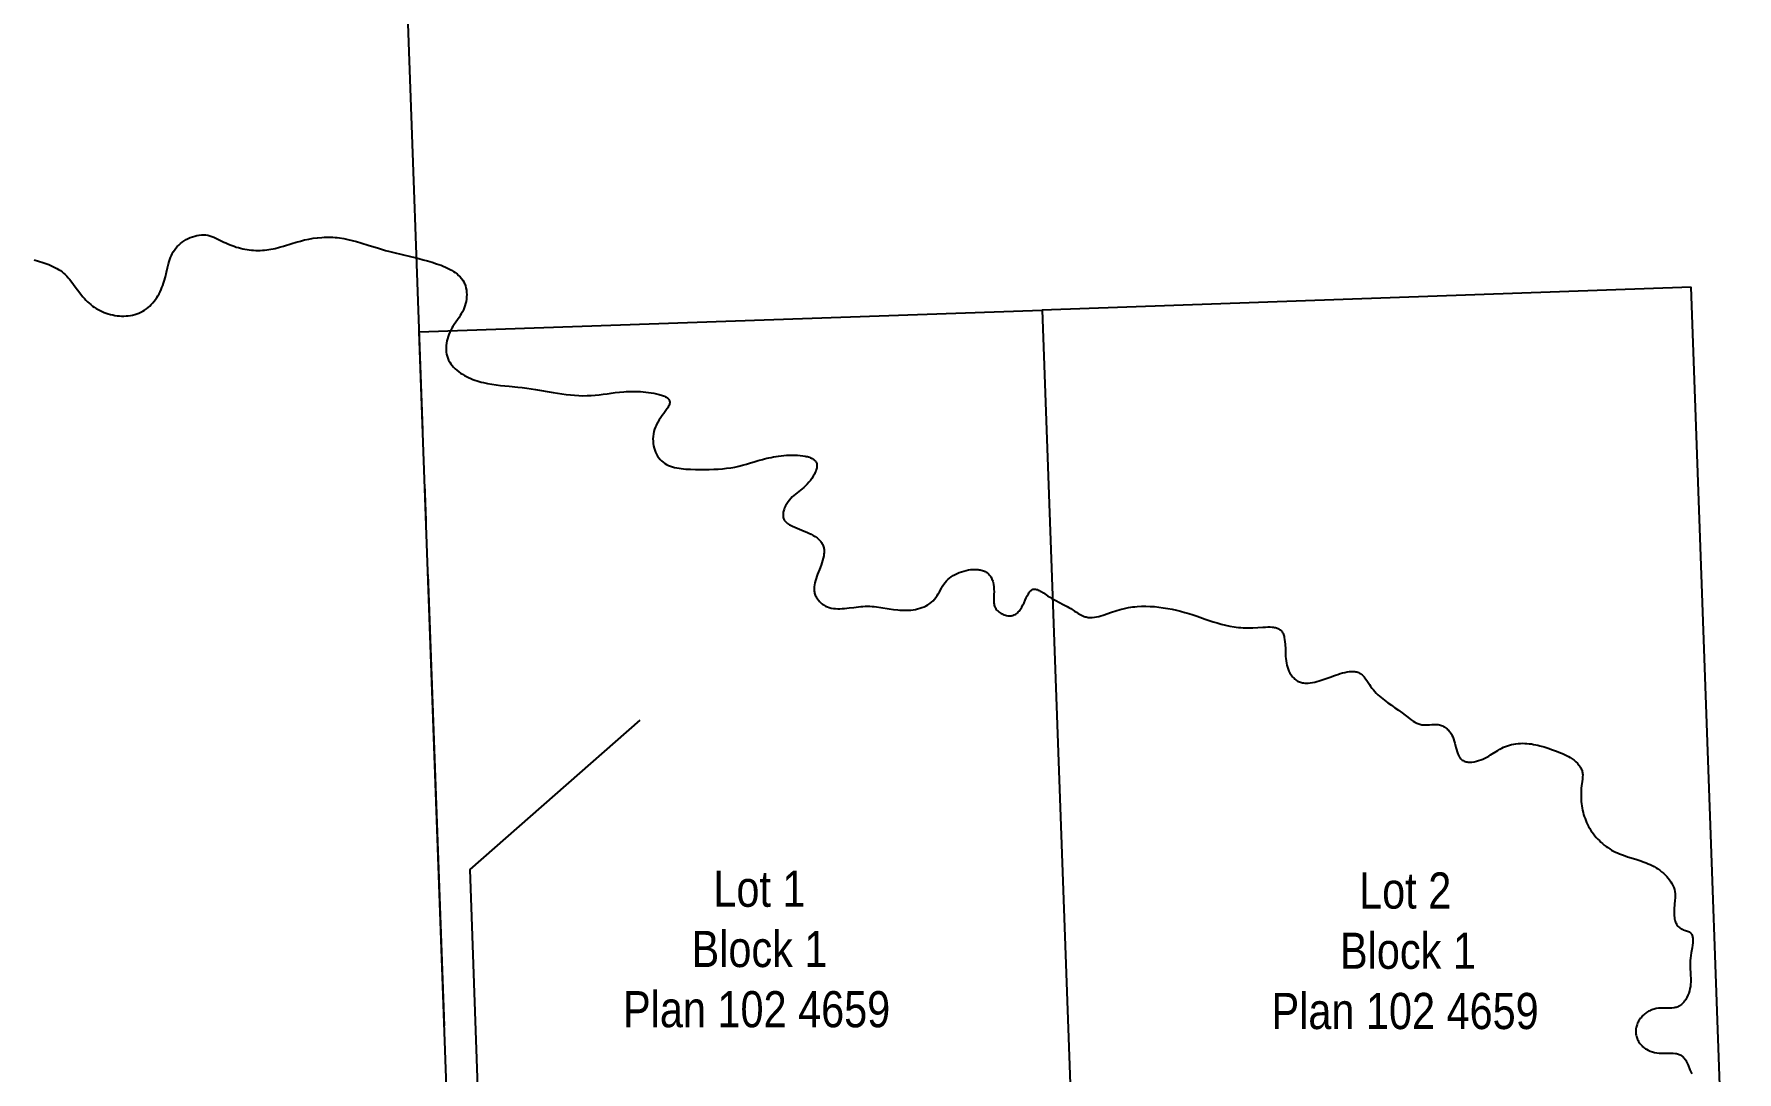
# Model space of a CAD drawing. Extents: x 665644 to 689199, y 5825051 to 5844826.
# Drawn here: x 672945.3 to 673416.3, y 5828935.3 to 5829222.5 of the extents above; entities that cross this region are included whole.
import ezdxf

# ---------------------------------------------------------------- set-up
doc = ezdxf.new("R2010")
doc.units = 0
doc.header["$LTSCALE"] = 5
doc.linetypes.add('foc-QUARTERLINE', pattern=[33, 25, -3, 2, -3])
for name, color, linetype in [('AS-TELEPHONE', 224, 'foc-TEL'), ('L-QSEC', 8, 'foc-QUARTERLINE'), ('L-TITLEDB', 4, 'Continuous'), ('L-TITLEDB-T', 4, 'Continuous'), ('T-CREEK', 160, 'Continuous')]:
    doc.layers.add(name, color=color, linetype=linetype)
doc.styles.add('175L', font='ARIALN.TTF', dxfattribs={"height": 20})
doc.styles.add('foc-LtypeFont', font='ARIALN.TTF', dxfattribs={"height": 7.35})
doc.linetypes.add('foc-TEL', pattern='A,2,-1,["T",foc-LtypeFont,S=0.2,R=0,X=-0.425,Y=-0.75],-1.24,8', length=12.24)

msp = doc.modelspace()

# ---------------------------------------------------------------- linework, layer by layer
at = {"layer": 'AS-TELEPHONE', "flags": 128}
msp.add_lwpolyline([(673074.122, 5828758.142), (673065.919, 5828991.35), (673112.975, 5829032.666)], dxfattribs=at)
at = {"layer": 'L-QSEC', "flags": 128}
msp.add_lwpolyline([(673064.76, 5828783.123), (673037.197, 5829546.977)], dxfattribs=at)
at = {"layer": 'L-TITLEDB', "flags": 128}
for points in [[(673403.636, 5829152.416), (673224.171, 5829146.103), (673236.863, 5828794.359), (673416.328, 5828800.672)], [(673051.881, 5829140.042), (673224.171, 5829146.103), (673236.863, 5828794.359), (673064.573, 5828788.299)]]:
    msp.add_lwpolyline(points, close=True, dxfattribs=at)
at = {"layer": 'T-CREEK', "flags": 128}
msp.add_lwpolyline([(672945.328, 5829160.049), (672946.525, 5829159.684), (672947.711, 5829159.304), (672948.873, 5829158.896), (672949.443, 5829158.676), (672950.002, 5829158.444), (672950.55, 5829158.197), (672951.085, 5829157.934), (672951.605, 5829157.653), (672952.11, 5829157.352), (672952.598, 5829157.029), (672953.067, 5829156.683), (672953.517, 5829156.312), (672953.948, 5829155.917), (672954.364, 5829155.502), (672954.765, 5829155.068), (672955.154, 5829154.618), (672955.533, 5829154.155), (672956.271, 5829153.197), (672956.995, 5829152.214), (672957.721, 5829151.226), (672958.467, 5829150.252), (672958.852, 5829149.776), (672959.249, 5829149.311), (672959.659, 5829148.859), (672960.085, 5829148.423), (672960.528, 5829148.006), (672960.991, 5829147.608), (672961.473, 5829147.233), (672961.973, 5829146.879), (672962.49, 5829146.548), (672963.022, 5829146.24), (672963.569, 5829145.954), (672964.128, 5829145.693), (672964.7, 5829145.455), (672965.281, 5829145.242), (672965.872, 5829145.054), (672966.47, 5829144.89), (672967.075, 5829144.753), (672967.685, 5829144.641), (672968.299, 5829144.555), (672968.915, 5829144.497), (672969.533, 5829144.465), (672970.15, 5829144.461), (672970.767, 5829144.485), (672971.38, 5829144.537), (672971.989, 5829144.619), (672972.59, 5829144.731), (672973.181, 5829144.873), (672973.761, 5829145.048), (672974.327, 5829145.254), (672974.876, 5829145.495), (672975.406, 5829145.769), (672975.917, 5829146.077), (672976.407, 5829146.418), (672976.877, 5829146.79), (672977.326, 5829147.19), (672977.755, 5829147.617), (672978.164, 5829148.069), (672978.553, 5829148.544), (672978.921, 5829149.04), (672979.269, 5829149.555), (672979.596, 5829150.088), (672979.903, 5829150.636), (672980.19, 5829151.198), (672980.457, 5829151.771), (672980.703, 5829152.354), (672980.928, 5829152.945), (672981.134, 5829153.542), (672981.32, 5829154.143), (672981.646, 5829155.352), (672981.936, 5829156.561), (672982.217, 5829157.76), (672982.52, 5829158.937), (672982.688, 5829159.514), (672982.873, 5829160.081), (672983.077, 5829160.637), (672983.304, 5829161.181), (672983.558, 5829161.712), (672983.843, 5829162.227), (672984.161, 5829162.726), (672984.518, 5829163.207), (672984.914, 5829163.668), (672985.348, 5829164.109), (672985.817, 5829164.525), (672986.316, 5829164.916), (672986.842, 5829165.28), (672987.392, 5829165.613), (672987.962, 5829165.913), (672988.548, 5829166.179), (672989.147, 5829166.409), (672989.755, 5829166.599), (672990.368, 5829166.748), (672990.984, 5829166.854), (672991.598, 5829166.915), (672992.208, 5829166.927), (672992.808, 5829166.89), (672993.397, 5829166.801), (672993.973, 5829166.664), (672994.539, 5829166.485), (672995.097, 5829166.271), (672995.649, 5829166.031), (672996.745, 5829165.497), (672997.843, 5829164.94), (672998.399, 5829164.671), (672998.961, 5829164.417), (672999.53, 5829164.178), (673000.105, 5829163.956), (673000.686, 5829163.75), (673001.271, 5829163.56), (673001.861, 5829163.388), (673002.455, 5829163.232), (673003.052, 5829163.094), (673003.652, 5829162.973), (673004.253, 5829162.869), (673004.857, 5829162.783), (673005.461, 5829162.716), (673006.066, 5829162.666), (673006.67, 5829162.635), (673007.274, 5829162.622), (673007.876, 5829162.628), (673008.477, 5829162.654), (673009.075, 5829162.698), (673009.671, 5829162.762), (673010.263, 5829162.844), (673010.852, 5829162.943), (673011.439, 5829163.058), (673012.024, 5829163.186), (673013.189, 5829163.477), (673014.349, 5829163.803), (673016.665, 5829164.508), (673017.826, 5829164.86), (673018.992, 5829165.195), (673020.166, 5829165.5), (673021.35, 5829165.761), (673022.545, 5829165.971), (673023.747, 5829166.128), (673024.954, 5829166.231), (673025.559, 5829166.262), (673026.163, 5829166.279), (673026.768, 5829166.281), (673027.372, 5829166.269), (673027.975, 5829166.243), (673028.577, 5829166.202), (673029.178, 5829166.146), (673029.776, 5829166.075), (673030.968, 5829165.891), (673032.152, 5829165.658), (673033.33, 5829165.382), (673034.501, 5829165.073), (673035.667, 5829164.738), (673037.983, 5829164.022), (673040.281, 5829163.296), (673041.424, 5829162.95), (673042.565, 5829162.624), (673043.704, 5829162.319), (673044.844, 5829162.029), (673047.131, 5829161.479), (673049.442, 5829160.934), (673050.611, 5829160.652), (673051.792, 5829160.356), (673052.985, 5829160.042), (673054.194, 5829159.705), (673055.42, 5829159.34), (673056.661, 5829158.941), (673057.897, 5829158.499), (673058.506, 5829158.259), (673059.105, 5829158.005), (673059.691, 5829157.735), (673060.261, 5829157.448), (673060.812, 5829157.142), (673061.341, 5829156.817), (673061.846, 5829156.471), (673062.322, 5829156.104), (673062.768, 5829155.712), (673063.18, 5829155.297), (673063.556, 5829154.855), (673063.892, 5829154.387), (673064.186, 5829153.89), (673064.315, 5829153.631), (673064.434, 5829153.364), (673064.634, 5829152.808), (673064.789, 5829152.229), (673064.899, 5829151.63), (673064.965, 5829151.017), (673064.988, 5829150.394), (673064.971, 5829149.766), (673064.913, 5829149.139), (673064.816, 5829148.516), (673064.681, 5829147.904), (673064.51, 5829147.306), (673064.304, 5829146.729), (673064.065, 5829146.172), (673063.798, 5829145.635), (673063.507, 5829145.113), (673063.197, 5829144.602), (673062.873, 5829144.1), (673061.527, 5829142.105), (673061.202, 5829141.593), (673060.891, 5829141.068), (673060.598, 5829140.527), (673060.329, 5829139.968), (673060.085, 5829139.39), (673059.871, 5829138.796), (673059.687, 5829138.191), (673059.536, 5829137.577), (673059.419, 5829136.958), (673059.34, 5829136.338), (673059.3, 5829135.719), (673059.301, 5829135.105), (673059.346, 5829134.5), (673059.436, 5829133.907), (673059.574, 5829133.329), (673059.761, 5829132.769), (673059.999, 5829132.231), (673060.283, 5829131.714), (673060.611, 5829131.219), (673060.98, 5829130.744), (673061.384, 5829130.291), (673061.822, 5829129.859), (673062.29, 5829129.449), (673062.784, 5829129.06), (673063.301, 5829128.693), (673063.837, 5829128.346), (673064.389, 5829128.022), (673064.954, 5829127.719), (673065.528, 5829127.437), (673066.107, 5829127.177), (673066.689, 5829126.938), (673067.272, 5829126.72), (673067.855, 5829126.522), (673068.44, 5829126.342), (673069.025, 5829126.178), (673069.612, 5829126.031), (673070.788, 5829125.779), (673071.969, 5829125.574), (673073.154, 5829125.408), (673074.343, 5829125.27), (673076.736, 5829125.039), (673079.148, 5829124.801), (673080.362, 5829124.656), (673081.58, 5829124.489), (673084.023, 5829124.108), (673088.897, 5829123.287), (673090.105, 5829123.096), (673091.305, 5829122.919), (673092.497, 5829122.763), (673093.679, 5829122.63), (673094.85, 5829122.525), (673096.008, 5829122.454), (673097.151, 5829122.42), (673098.279, 5829122.429), (673099.392, 5829122.481), (673100.494, 5829122.571), (673101.593, 5829122.688), (673102.695, 5829122.825), (673103.807, 5829122.973), (673104.934, 5829123.123), (673106.084, 5829123.265), (673107.262, 5829123.392), (673108.476, 5829123.495), (673109.098, 5829123.534), (673109.732, 5829123.564), (673110.377, 5829123.584), (673111.036, 5829123.592), (673111.708, 5829123.587), (673112.394, 5829123.569), (673113.096, 5829123.535), (673113.814, 5829123.486), (673114.549, 5829123.419), (673115.299, 5829123.335), (673116.051, 5829123.231), (673116.795, 5829123.106), (673117.518, 5829122.96), (673118.208, 5829122.79), (673118.538, 5829122.696), (673118.855, 5829122.596), (673119.157, 5829122.49), (673119.444, 5829122.377), (673119.714, 5829122.258), (673119.965, 5829122.132), (673120.196, 5829121.999), (673120.406, 5829121.858), (673120.593, 5829121.711), (673120.754, 5829121.556), (673120.89, 5829121.393), (673120.999, 5829121.223), (673121.078, 5829121.045), (673121.127, 5829120.859), (673121.146, 5829120.665), (673121.138, 5829120.463), (673121.104, 5829120.254), (673121.045, 5829120.038), (673120.964, 5829119.814), (673120.862, 5829119.584), (673120.742, 5829119.347), (673120.604, 5829119.103), (673120.452, 5829118.853), (673120.285, 5829118.597), (673119.919, 5829118.068), (673119.519, 5829117.516), (673119.101, 5829116.944), (673118.678, 5829116.353), (673118.265, 5829115.744), (673117.876, 5829115.12), (673117.524, 5829114.482), (673117.367, 5829114.158), (673117.224, 5829113.831), (673116.979, 5829113.171), (673116.787, 5829112.504), (673116.646, 5829111.834), (673116.557, 5829111.165), (673116.516, 5829110.499), (673116.523, 5829109.84), (673116.576, 5829109.192), (673116.673, 5829108.557), (673116.815, 5829107.939), (673116.998, 5829107.341), (673117.222, 5829106.767), (673117.484, 5829106.22), (673117.785, 5829105.703), (673118.122, 5829105.22), (673118.494, 5829104.773), (673118.899, 5829104.367), (673119.336, 5829104.003), (673119.803, 5829103.679), (673120.297, 5829103.392), (673120.817, 5829103.141), (673121.36, 5829102.923), (673121.924, 5829102.735), (673122.507, 5829102.576), (673123.107, 5829102.443), (673123.721, 5829102.333), (673124.347, 5829102.244), (673124.983, 5829102.174), (673125.628, 5829102.121), (673126.932, 5829102.054), (673128.242, 5829102.024), (673129.54, 5829102.014), (673130.819, 5829102.016), (673132.077, 5829102.034), (673133.314, 5829102.071), (673134.529, 5829102.131), (673135.72, 5829102.219), (673136.888, 5829102.337), (673138.032, 5829102.49), (673139.151, 5829102.681), (673140.245, 5829102.914), (673141.319, 5829103.184), (673142.385, 5829103.484), (673143.454, 5829103.803), (673144.536, 5829104.132), (673145.644, 5829104.462), (673146.787, 5829104.782), (673147.376, 5829104.936), (673147.979, 5829105.084), (673148.596, 5829105.225), (673149.229, 5829105.358), (673149.879, 5829105.481), (673150.548, 5829105.594), (673151.238, 5829105.695), (673151.949, 5829105.783), (673152.683, 5829105.857), (673153.436, 5829105.915), (673154.2, 5829105.955), (673154.969, 5829105.975), (673155.733, 5829105.973), (673156.487, 5829105.946), (673157.221, 5829105.892), (673157.928, 5829105.81), (673158.602, 5829105.696), (673158.923, 5829105.628), (673159.234, 5829105.55), (673159.531, 5829105.464), (673159.816, 5829105.369), (673160.086, 5829105.264), (673160.341, 5829105.15), (673160.58, 5829105.026), (673160.801, 5829104.891), (673161.005, 5829104.747), (673161.189, 5829104.591), (673161.354, 5829104.425), (673161.498, 5829104.248), (673161.619, 5829104.058), (673161.718, 5829103.858), (673161.793, 5829103.645), (673161.844, 5829103.42), (673161.87, 5829103.183), (673161.872, 5829102.935), (673161.852, 5829102.678), (673161.811, 5829102.413), (673161.749, 5829102.14), (673161.669, 5829101.861), (673161.571, 5829101.577), (673161.456, 5829101.289), (673161.326, 5829100.998), (673161.181, 5829100.706), (673160.852, 5829100.12), (673160.479, 5829099.543), (673160.071, 5829098.981), (673159.637, 5829098.444), (673159.186, 5829097.942), (673158.725, 5829097.479), (673158.258, 5829097.05), (673157.788, 5829096.648), (673156.849, 5829095.895), (673155.931, 5829095.164), (673155.487, 5829094.789), (673155.056, 5829094.398), (673154.642, 5829093.984), (673154.248, 5829093.539), (673153.875, 5829093.058), (673153.528, 5829092.532), (673153.212, 5829091.963), (673152.938, 5829091.365), (673152.821, 5829091.06), (673152.718, 5829090.752), (673152.632, 5829090.445), (673152.564, 5829090.141), (673152.515, 5829089.84), (673152.487, 5829089.545), (673152.481, 5829089.257), (673152.499, 5829088.98), (673152.542, 5829088.713), (673152.611, 5829088.461), (673152.707, 5829088.222), (673152.828, 5829087.995), (673152.973, 5829087.782), (673153.14, 5829087.579), (673153.328, 5829087.387), (673153.536, 5829087.205), (673153.762, 5829087.032), (673154.004, 5829086.867), (673154.262, 5829086.71), (673154.533, 5829086.559), (673155.113, 5829086.274), (673155.732, 5829086.005), (673156.378, 5829085.747), (673157.042, 5829085.493), (673158.374, 5829084.971), (673159.024, 5829084.693), (673159.655, 5829084.4), (673160.261, 5829084.092), (673160.838, 5829083.767), (673161.38, 5829083.423), (673161.882, 5829083.058), (673162.338, 5829082.672), (673162.547, 5829082.47), (673162.743, 5829082.262), (673162.925, 5829082.048), (673163.093, 5829081.828), (673163.245, 5829081.601), (673163.381, 5829081.368), (673163.5, 5829081.127), (673163.603, 5829080.88), (673163.687, 5829080.625), (673163.753, 5829080.362), (673163.801, 5829080.093), (673163.834, 5829079.818), (673163.85, 5829079.537), (673163.852, 5829079.25), (673163.84, 5829078.959), (673163.814, 5829078.662), (673163.727, 5829078.059), (673163.598, 5829077.442), (673163.432, 5829076.817), (673163.238, 5829076.188), (673163.021, 5829075.557), (673162.547, 5829074.304), (673162.065, 5829073.071), (673161.837, 5829072.462), (673161.628, 5829071.859), (673161.443, 5829071.261), (673161.29, 5829070.67), (673161.175, 5829070.084), (673161.105, 5829069.506), (673161.09, 5829069.219), (673161.088, 5829068.934), (673161.1, 5829068.65), (673161.128, 5829068.368), (673161.173, 5829068.089), (673161.235, 5829067.811), (673161.314, 5829067.534), (673161.413, 5829067.26), (673161.531, 5829066.988), (673161.666, 5829066.72), (673161.818, 5829066.456), (673161.985, 5829066.199), (673162.167, 5829065.948), (673162.361, 5829065.706), (673162.566, 5829065.474), (673162.781, 5829065.253), (673163.006, 5829065.044), (673163.237, 5829064.849), (673163.476, 5829064.668), (673163.719, 5829064.503), (673163.968, 5829064.352), (673164.222, 5829064.215), (673164.745, 5829063.981), (673165.286, 5829063.797), (673165.844, 5829063.659), (673166.418, 5829063.562), (673167.005, 5829063.502), (673167.605, 5829063.475), (673168.215, 5829063.476), (673168.835, 5829063.501), (673169.464, 5829063.547), (673170.738, 5829063.68), (673172.026, 5829063.841), (673173.318, 5829063.996), (673173.96, 5829064.061), (673174.599, 5829064.111), (673175.233, 5829064.143), (673175.86, 5829064.152), (673176.481, 5829064.139), (673177.096, 5829064.108), (673177.705, 5829064.059), (673178.31, 5829063.996), (673179.507, 5829063.838), (673181.874, 5829063.461), (673183.052, 5829063.282), (673184.234, 5829063.137), (673184.828, 5829063.084), (673185.424, 5829063.046), (673186.024, 5829063.027), (673186.628, 5829063.029), (673187.237, 5829063.054), (673187.851, 5829063.106), (673188.468, 5829063.185), (673189.086, 5829063.293), (673189.699, 5829063.43), (673190.305, 5829063.597), (673190.9, 5829063.795), (673191.479, 5829064.025), (673192.038, 5829064.288), (673192.575, 5829064.583), (673193.084, 5829064.913), (673193.562, 5829065.278), (673194.005, 5829065.679), (673194.409, 5829066.116), (673194.775, 5829066.587), (673195.111, 5829067.085), (673195.424, 5829067.603), (673195.724, 5829068.132), (673196.315, 5829069.198), (673196.623, 5829069.719), (673196.95, 5829070.223), (673197.305, 5829070.701), (673197.691, 5829071.149), (673198.109, 5829071.568), (673198.558, 5829071.958), (673199.036, 5829072.319), (673199.542, 5829072.651), (673200.077, 5829072.955), (673200.638, 5829073.231), (673201.226, 5829073.479), (673201.838, 5829073.699), (673202.473, 5829073.893), (673203.127, 5829074.055), (673203.791, 5829074.184), (673204.459, 5829074.277), (673205.124, 5829074.328), (673205.78, 5829074.336), (673206.419, 5829074.298), (673206.731, 5829074.259), (673207.036, 5829074.208), (673207.333, 5829074.143), (673207.622, 5829074.065), (673207.902, 5829073.972), (673208.171, 5829073.864), (673208.43, 5829073.742), (673208.677, 5829073.604), (673208.911, 5829073.449), (673209.132, 5829073.279), (673209.339, 5829073.091), (673209.53, 5829072.887), (673209.707, 5829072.667), (673209.87, 5829072.431), (673210.019, 5829072.182), (673210.154, 5829071.92), (673210.275, 5829071.647), (673210.384, 5829071.363), (673210.48, 5829071.069), (673210.565, 5829070.767), (673210.698, 5829070.143), (673210.787, 5829069.499), (673210.834, 5829068.843), (673210.843, 5829068.184), (673210.823, 5829067.53), (673210.79, 5829066.884), (673210.764, 5829066.251), (673210.762, 5829065.636), (673210.777, 5829065.336), (673210.804, 5829065.042), (673210.847, 5829064.754), (673210.907, 5829064.473), (673210.988, 5829064.199), (673211.09, 5829063.933), (673211.218, 5829063.676), (673211.372, 5829063.428), (673211.553, 5829063.189), (673211.759, 5829062.961), (673211.987, 5829062.746), (673212.235, 5829062.543), (673212.5, 5829062.355), (673212.78, 5829062.182), (673213.072, 5829062.026), (673213.373, 5829061.888), (673213.683, 5829061.768), (673213.997, 5829061.669), (673214.313, 5829061.591), (673214.63, 5829061.535), (673214.944, 5829061.503), (673215.252, 5829061.495), (673215.554, 5829061.514), (673215.845, 5829061.559), (673216.125, 5829061.632), (673216.392, 5829061.732), (673216.648, 5829061.857), (673216.893, 5829062.006), (673217.128, 5829062.178), (673217.352, 5829062.37), (673217.567, 5829062.583), (673217.773, 5829062.813), (673217.97, 5829063.061), (673218.16, 5829063.324), (673218.342, 5829063.601), (673218.517, 5829063.89), (673218.849, 5829064.5), (673219.16, 5829065.143), (673219.456, 5829065.798), (673219.747, 5829066.444), (673220.041, 5829067.058), (673220.191, 5829067.347), (673220.345, 5829067.619), (673220.504, 5829067.873), (673220.668, 5829068.105), (673220.839, 5829068.313), (673221.019, 5829068.494), (673221.207, 5829068.645), (673221.404, 5829068.763), (673221.613, 5829068.846), (673221.834, 5829068.892), (673222.065, 5829068.902), (673222.307, 5829068.879), (673222.559, 5829068.826), (673222.818, 5829068.746), (673223.086, 5829068.641), (673223.359, 5829068.515), (673223.639, 5829068.37), (673223.923, 5829068.209), (673224.501, 5829067.85), (673225.673, 5829067.068), (673226.251, 5829066.689), (673226.817, 5829066.343), (673227.37, 5829066.026), (673227.913, 5829065.732), (673228.972, 5829065.191), (673230.007, 5829064.671), (673231.03, 5829064.122), (673231.542, 5829063.823), (673232.055, 5829063.501), (673233.091, 5829062.821), (673233.615, 5829062.483), (673234.143, 5829062.159), (673234.677, 5829061.858), (673235.217, 5829061.589), (673235.763, 5829061.362), (673236.04, 5829061.268), (673236.318, 5829061.187), (673236.598, 5829061.122), (673236.88, 5829061.073), (673237.165, 5829061.041), (673237.451, 5829061.024), (673238.029, 5829061.031), (673238.614, 5829061.09), (673239.203, 5829061.192), (673239.796, 5829061.33), (673240.393, 5829061.498), (673240.99, 5829061.688), (673243.377, 5829062.529), (673244.555, 5829062.912), (673245.725, 5829063.248), (673246.891, 5829063.534), (673248.059, 5829063.768), (673248.645, 5829063.865), (673249.234, 5829063.948), (673249.825, 5829064.017), (673250.419, 5829064.072), (673251.616, 5829064.14), (673252.821, 5829064.157), (673254.032, 5829064.124), (673255.246, 5829064.045), (673256.46, 5829063.923), (673257.673, 5829063.76), (673258.88, 5829063.56), (673260.081, 5829063.326), (673261.271, 5829063.06), (673262.448, 5829062.766), (673263.611, 5829062.446), (673264.755, 5829062.103), (673265.883, 5829061.743), (673267, 5829061.37), (673269.214, 5829060.615), (673271.433, 5829059.883), (673272.555, 5829059.542), (673273.691, 5829059.225), (673274.845, 5829058.938), (673276.022, 5829058.687), (673277.227, 5829058.478), (673277.84, 5829058.392), (673278.462, 5829058.318), (673279.093, 5829058.257), (673279.734, 5829058.211), (673280.385, 5829058.18), (673281.046, 5829058.165), (673281.718, 5829058.166), (673282.402, 5829058.184), (673283.8, 5829058.267), (673285.201, 5829058.367), (673285.887, 5829058.405), (673286.555, 5829058.425), (673287.2, 5829058.42), (673287.814, 5829058.383), (673288.108, 5829058.349), (673288.393, 5829058.305), (673288.667, 5829058.249), (673288.929, 5829058.18), (673289.179, 5829058.097), (673289.417, 5829058), (673289.641, 5829057.887), (673289.85, 5829057.758), (673290.044, 5829057.612), (673290.223, 5829057.447), (673290.384, 5829057.263), (673290.53, 5829057.061), (673290.661, 5829056.842), (673290.777, 5829056.606), (673290.88, 5829056.356), (673290.971, 5829056.092), (673291.05, 5829055.816), (673291.119, 5829055.528), (673291.228, 5829054.922), (673291.305, 5829054.284), (673291.358, 5829053.622), (673291.419, 5829052.266), (673291.468, 5829050.927), (673291.505, 5829050.282), (673291.557, 5829049.654), (673291.627, 5829049.042), (673291.722, 5829048.446), (673291.845, 5829047.865), (673292, 5829047.298), (673292.193, 5829046.743), (673292.428, 5829046.201), (673292.708, 5829045.67), (673293.038, 5829045.153), (673293.414, 5829044.661), (673293.619, 5829044.429), (673293.834, 5829044.208), (673294.06, 5829043.999), (673294.296, 5829043.805), (673294.541, 5829043.627), (673294.795, 5829043.467), (673295.058, 5829043.325), (673295.329, 5829043.205), (673295.608, 5829043.105), (673295.893, 5829043.024), (673296.185, 5829042.962), (673296.482, 5829042.916), (673296.784, 5829042.887), (673297.089, 5829042.872), (673297.708, 5829042.884), (673298.332, 5829042.943), (673298.955, 5829043.04), (673299.57, 5829043.168), (673300.172, 5829043.318), (673300.757, 5829043.481), (673301.327, 5829043.657), (673301.888, 5829043.844), (673303, 5829044.242), (673304.131, 5829044.663), (673304.716, 5829044.878), (673305.32, 5829045.094), (673305.941, 5829045.306), (673306.576, 5829045.508), (673307.217, 5829045.691), (673307.861, 5829045.85), (673308.5, 5829045.977), (673309.131, 5829046.065), (673309.748, 5829046.107), (673310.049, 5829046.108), (673310.345, 5829046.095), (673310.634, 5829046.068), (673310.916, 5829046.024), (673311.19, 5829045.964), (673311.457, 5829045.885), (673311.714, 5829045.789), (673311.961, 5829045.673), (673312.198, 5829045.536), (673312.425, 5829045.38), (673312.642, 5829045.204), (673312.85, 5829045.012), (673313.051, 5829044.804), (673313.245, 5829044.583), (673313.615, 5829044.107), (673313.97, 5829043.597), (673314.662, 5829042.529), (673315.014, 5829041.999), (673315.38, 5829041.489), (673315.762, 5829041.004), (673316.16, 5829040.542), (673316.572, 5829040.101), (673316.998, 5829039.679), (673317.435, 5829039.274), (673317.884, 5829038.884), (673318.343, 5829038.507), (673318.811, 5829038.141), (673319.77, 5829037.433), (673320.752, 5829036.744), (673321.75, 5829036.057), (673322.753, 5829035.358), (673323.755, 5829034.629), (673325.737, 5829033.079), (673326.238, 5829032.711), (673326.746, 5829032.367), (673327.263, 5829032.058), (673327.792, 5829031.793), (673328.061, 5829031.679), (673328.335, 5829031.58), (673328.612, 5829031.496), (673328.895, 5829031.429), (673329.182, 5829031.379), (673329.473, 5829031.346), (673330.068, 5829031.323), (673330.675, 5829031.34), (673331.289, 5829031.379), (673331.906, 5829031.422), (673332.521, 5829031.451), (673333.129, 5829031.446), (673333.43, 5829031.425), (673333.727, 5829031.39), (673334.021, 5829031.337), (673334.31, 5829031.264), (673334.594, 5829031.169), (673334.872, 5829031.053), (673335.144, 5829030.917), (673335.408, 5829030.763), (673335.665, 5829030.591), (673335.912, 5829030.404), (673336.15, 5829030.203), (673336.378, 5829029.988), (673336.595, 5829029.762), (673336.799, 5829029.526), (673336.991, 5829029.281), (673337.169, 5829029.029), (673337.333, 5829028.771), (673337.482, 5829028.509), (673337.738, 5829027.972), (673337.949, 5829027.42), (673338.126, 5829026.855), (673338.282, 5829026.278), (673338.577, 5829025.091), (673338.742, 5829024.484), (673338.933, 5829023.871), (673339.16, 5829023.271), (673339.29, 5829022.982), (673339.432, 5829022.704), (673339.587, 5829022.44), (673339.757, 5829022.192), (673339.943, 5829021.965), (673340.145, 5829021.759), (673340.365, 5829021.578), (673340.604, 5829021.424), (673340.86, 5829021.298), (673341.132, 5829021.197), (673341.417, 5829021.12), (673341.714, 5829021.067), (673342.02, 5829021.034), (673342.334, 5829021.021), (673342.653, 5829021.026), (673342.975, 5829021.047), (673343.621, 5829021.133), (673344.255, 5829021.267), (673344.867, 5829021.439), (673345.459, 5829021.644), (673346.032, 5829021.878), (673346.589, 5829022.136), (673347.132, 5829022.414), (673347.664, 5829022.708), (673348.187, 5829023.014), (673350.237, 5829024.266), (673350.75, 5829024.564), (673351.269, 5829024.848), (673351.795, 5829025.114), (673352.331, 5829025.356), (673352.879, 5829025.572), (673353.441, 5829025.755), (673354.017, 5829025.907), (673354.605, 5829026.028), (673355.202, 5829026.12), (673355.807, 5829026.183), (673356.417, 5829026.219), (673357.031, 5829026.229), (673357.646, 5829026.215), (673358.26, 5829026.177), (673358.871, 5829026.117), (673359.477, 5829026.037), (673360.078, 5829025.938), (673360.673, 5829025.82), (673361.264, 5829025.687), (673361.85, 5829025.54), (673363.009, 5829025.209), (673364.156, 5829024.841), (673365.291, 5829024.449), (673366.419, 5829024.045), (673367.537, 5829023.621), (673368.09, 5829023.392), (673368.638, 5829023.146), (673369.179, 5829022.88), (673369.714, 5829022.591), (673370.242, 5829022.274), (673370.76, 5829021.926), (673371.267, 5829021.545), (673371.752, 5829021.131), (673372.204, 5829020.687), (673372.614, 5829020.216), (673372.8, 5829019.97), (673372.97, 5829019.718), (673373.125, 5829019.46), (673373.262, 5829019.196), (673373.381, 5829018.926), (673373.479, 5829018.651), (673373.557, 5829018.371), (673373.611, 5829018.087), (673373.646, 5829017.797), (673373.662, 5829017.504), (673373.648, 5829016.908), (673373.591, 5829016.3), (673373.509, 5829015.685), (673373.344, 5829014.444), (673373.284, 5829013.823), (673373.24, 5829013.202), (673373.212, 5829012.582), (673373.202, 5829011.963), (673373.209, 5829011.346), (673373.234, 5829010.732), (673373.276, 5829010.12), (673373.337, 5829009.512), (673373.417, 5829008.907), (673373.515, 5829008.307), (673373.633, 5829007.712), (673373.771, 5829007.122), (673373.928, 5829006.538), (673374.105, 5829005.961), (673374.304, 5829005.39), (673374.522, 5829004.827), (673374.763, 5829004.271), (673375.024, 5829003.724), (673375.307, 5829003.186), (673375.612, 5829002.658), (673375.937, 5829002.14), (673376.282, 5829001.633), (673376.645, 5829001.138), (673377.027, 5829000.656), (673377.426, 5829000.187), (673377.841, 5828999.733), (673378.271, 5828999.293), (673378.717, 5828998.87), (673379.176, 5828998.463), (673379.649, 5828998.073), (673380.134, 5828997.702), (673380.63, 5828997.349), (673381.137, 5828997.016), (673381.655, 5828996.703), (673382.181, 5828996.412), (673382.715, 5828996.142), (673383.257, 5828995.891), (673383.806, 5828995.657), (673384.921, 5828995.23), (673386.053, 5828994.844), (673388.345, 5828994.123), (673389.493, 5828993.753), (673390.634, 5828993.351), (673391.199, 5828993.134), (673391.761, 5828992.902), (673392.318, 5828992.653), (673392.869, 5828992.385), (673393.413, 5828992.096), (673393.95, 5828991.784), (673394.48, 5828991.447), (673394.998, 5828991.083), (673395.504, 5828990.695), (673395.992, 5828990.283), (673396.459, 5828989.85), (673396.902, 5828989.395), (673397.316, 5828988.921), (673397.699, 5828988.43), (673398.047, 5828987.921), (673398.356, 5828987.398), (673398.622, 5828986.86), (673398.842, 5828986.31), (673399.013, 5828985.749), (673399.131, 5828985.177), (673399.197, 5828984.597), (673399.22, 5828984.01), (673399.208, 5828983.416), (673399.171, 5828982.816), (673399.057, 5828981.604), (673398.949, 5828980.382), (673398.919, 5828979.769), (673398.919, 5828979.157), (673398.955, 5828978.547), (673399.038, 5828977.939), (673399.1, 5828977.636), (673399.177, 5828977.335), (673399.27, 5828977.035), (673399.379, 5828976.741), (673399.505, 5828976.454), (673399.649, 5828976.178), (673399.812, 5828975.915), (673399.993, 5828975.668), (673400.194, 5828975.44), (673400.416, 5828975.233), (673400.658, 5828975.051), (673400.922, 5828974.895), (673401.203, 5828974.763), (673401.496, 5828974.65), (673402.094, 5828974.455), (673402.386, 5828974.361), (673402.665, 5828974.261), (673402.925, 5828974.15), (673403.16, 5828974.021), (673403.366, 5828973.869), (673403.542, 5828973.695), (673403.692, 5828973.501), (673403.815, 5828973.288), (673403.915, 5828973.056), (673403.993, 5828972.807), (673404.05, 5828972.543), (673404.088, 5828972.264), (673404.108, 5828971.971), (673404.113, 5828971.666), (673404.103, 5828971.351), (673404.082, 5828971.025), (673404.007, 5828970.35), (673403.902, 5828969.65), (673403.653, 5828968.215), (673403.535, 5828967.5), (673403.439, 5828966.799), (673403.377, 5828966.121), (673403.348, 5828965.466), (673403.347, 5828964.832), (673403.366, 5828964.216), (673403.4, 5828963.614), (673403.443, 5828963.024), (673403.528, 5828961.865), (673403.559, 5828961.29), (673403.573, 5828960.714), (673403.564, 5828960.133), (673403.526, 5828959.545), (673403.453, 5828958.947), (673403.339, 5828958.335), (673403.182, 5828957.715), (673402.983, 5828957.097), (673402.743, 5828956.49), (673402.464, 5828955.903), (673402.146, 5828955.346), (673401.973, 5828955.082), (673401.791, 5828954.828), (673401.599, 5828954.588), (673401.399, 5828954.361), (673401.19, 5828954.148), (673400.972, 5828953.951), (673400.746, 5828953.772), (673400.511, 5828953.611), (673400.268, 5828953.469), (673400.016, 5828953.348), (673399.757, 5828953.247), (673399.491, 5828953.164), (673399.218, 5828953.097), (673398.938, 5828953.046), (673398.362, 5828952.98), (673397.767, 5828952.953), (673397.156, 5828952.951), (673396.534, 5828952.96), (673395.905, 5828952.968), (673395.272, 5828952.96), (673394.639, 5828952.922), (673394.011, 5828952.841), (673393.7, 5828952.78), (673393.391, 5828952.704), (673393.085, 5828952.61), (673392.783, 5828952.5), (673392.486, 5828952.375), (673392.193, 5828952.234), (673391.906, 5828952.079), (673391.626, 5828951.91), (673391.352, 5828951.728), (673391.086, 5828951.533), (673390.828, 5828951.326), (673390.579, 5828951.109), (673390.34, 5828950.881), (673390.11, 5828950.643), (673389.892, 5828950.395), (673389.685, 5828950.14), (673389.49, 5828949.876), (673389.307, 5828949.605), (673389.138, 5828949.328), (673388.984, 5828949.044), (673388.843, 5828948.755), (673388.718, 5828948.462), (673388.609, 5828948.165), (673388.517, 5828947.864), (673388.442, 5828947.561), (673388.384, 5828947.256), (673388.346, 5828946.949), (673388.326, 5828946.642), (673388.326, 5828946.334), (673388.346, 5828946.028), (673388.386, 5828945.722), (673388.445, 5828945.419), (673388.521, 5828945.12), (673388.615, 5828944.824), (673388.725, 5828944.533), (673388.85, 5828944.247), (673388.99, 5828943.968), (673389.144, 5828943.697), (673389.312, 5828943.433), (673389.492, 5828943.179), (673389.683, 5828942.934), (673389.885, 5828942.7), (673390.097, 5828942.477), (673390.318, 5828942.267), (673390.548, 5828942.069), (673390.785, 5828941.886), (673391.03, 5828941.715), (673391.283, 5828941.556), (673391.808, 5828941.276), (673392.36, 5828941.042), (673392.935, 5828940.852), (673393.531, 5828940.702), (673394.146, 5828940.591), (673394.778, 5828940.515), (673395.425, 5828940.472), (673396.082, 5828940.458), (673397.405, 5828940.469), (673398.054, 5828940.471), (673398.685, 5828940.451), (673399.29, 5828940.4), (673399.581, 5828940.358), (673399.862, 5828940.303), (673400.133, 5828940.233), (673400.393, 5828940.148), (673400.641, 5828940.045), (673400.875, 5828939.923), (673401.096, 5828939.779), (673401.302, 5828939.615), (673401.495, 5828939.43), (673401.675, 5828939.227), (673401.845, 5828939.006), (673402.004, 5828938.771), (673402.154, 5828938.521), (673402.297, 5828938.259), (673402.563, 5828937.705), (673402.813, 5828937.121), (673403.298, 5828935.915), (673403.552, 5828935.319), (673403.825, 5828934.743)], dxfattribs=at)

# ---------------------------------------------------------------- texts
at = {"layer": 'L-TITLEDB-T', "char_height": 10, "attachment_point": 1, "style": '175L'}
for s, insert in [('\\pi25.466;Lot 1\\P\\pi19.436;Block 1\\P\\pi0.48997;Plan 102 4659', (673107.758, 5828990.988)), ('\\pi24.709;Lot 2\\P\\pi19.436;Block 1\\P\\pi0.48997;Plan 102 4659', (673287.12, 5828990.499))]:
    msp.add_mtext_dynamic_manual_height_columns(s, width=73.47653, gutter_width=100, heights=[0], dxfattribs=dict(at, insert=insert))

doc.saveas('drawing.dxf')
